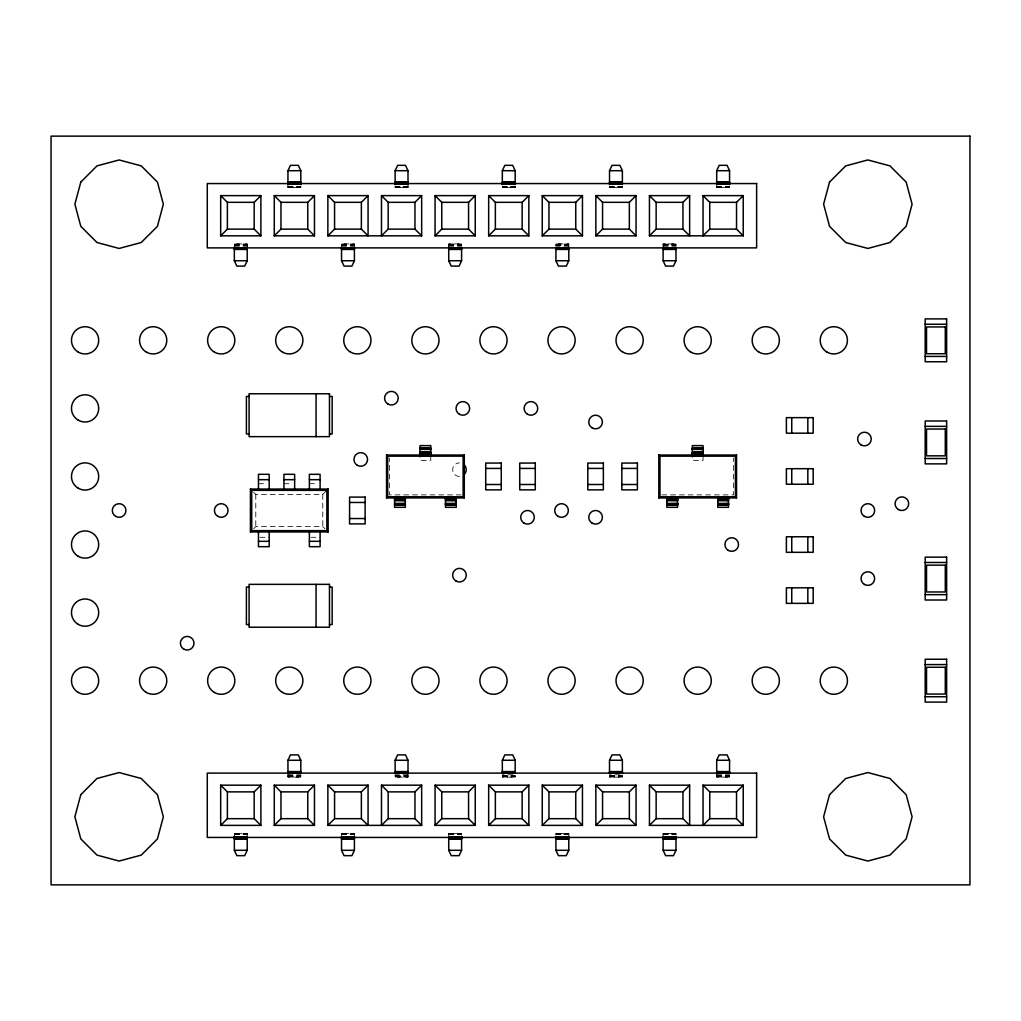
<?xml version="1.0" encoding="UTF-8"?>
<svg xmlns="http://www.w3.org/2000/svg" width="1021" height="1021" viewBox="0 0 1021 1021"><rect width="100%" height="100%" fill="white"/><g stroke="black" fill="none" stroke-linecap="round" stroke-linejoin="round"><path stroke-width="0.75" stroke-dasharray="5 3.75" d="M253.642 528.725L255.786 526.581L322.776 526.581L324.92 528.725M253.642 492.275L255.786 494.419L322.776 494.419L327.065 490.131M287.948 186.345L300.812 186.345L300.812 187.583L287.948 187.532L287.948 184.239M408.004 186.345L395.14 186.345L395.14 187.583L408.004 187.583L408.004 184.239M716.704 186.345L729.568 186.345L729.568 187.583L716.704 187.532L716.704 184.239M287.948 186.779L300.812 186.779M395.14 186.779L408.004 186.779M502.332 186.779L515.184 186.779M609.524 186.779L622.376 186.779M716.704 186.779L729.568 186.779M287.948 187.124L300.812 187.124M395.14 187.124L408.004 187.124M502.332 187.124L515.184 187.124M609.524 187.124L622.376 187.124M716.704 187.124L729.568 187.124M287.948 187.379L300.812 187.379M395.14 187.379L408.004 187.379M502.332 187.379L515.184 187.379M609.524 187.379L622.376 187.379M716.704 187.379L729.568 187.379M234.345 244.07L247.21 244.07M341.537 244.07L354.402 244.07M448.73 244.07L461.594 244.07M555.922 244.07L568.786 244.07M663.114 244.07L675.979 244.07M234.345 244.325L247.21 244.325M341.537 244.325L354.402 244.325M448.73 244.325L461.594 244.325M555.922 244.325L568.786 244.325M663.114 244.325L675.979 244.325M234.345 244.67L247.21 244.67M341.537 244.67L354.402 244.67M448.73 244.67L461.594 244.67M555.922 244.67L568.786 244.67M663.114 244.67L675.979 244.67M234.345 245.104L247.21 245.104M341.537 245.104L354.402 245.104M448.73 245.104L461.594 245.104M555.922 245.104L568.786 245.104M663.114 245.104L675.979 245.104M234.345 245.627L247.21 245.627M341.537 245.627L354.402 245.627M448.73 245.627L461.594 245.627M555.922 245.627L568.786 245.627M663.114 245.627L675.979 245.627M234.345 246.214L247.21 246.214M341.537 246.214L354.402 246.214M448.73 246.214L461.594 246.214L461.594 243.866L448.73 243.917L448.73 247.21M568.786 246.214L555.922 246.214L555.922 243.866L568.786 243.866L568.786 247.21M663.114 246.214L675.979 246.214L675.979 243.866L663.114 243.917L663.114 247.21M258.466 483.699L266.124 483.699M283.927 483.699L291.585 483.699M309.376 483.699L317.033 483.699M461.262 494.891L389.575 494.891L389.575 458.046M661.838 494.891L733.525 494.891L733.525 458.046M259.998 537.301L269.187 537.301M310.907 537.301L320.096 537.301M287.948 774.786L300.812 774.786L300.812 777.134L287.948 777.134L287.948 773.79M408.004 774.786L395.14 774.786L395.14 777.134L408.004 777.134L408.004 773.79M716.704 774.786L729.568 774.786L729.568 777.134L716.704 777.134L716.704 773.79M287.948 775.373L300.812 775.373M395.14 775.373L408.004 775.373M502.332 775.373L515.184 775.373M609.524 775.373L622.376 775.373M716.704 775.373L729.568 775.373M287.948 775.896L300.812 775.896M395.14 775.896L408.004 775.896M502.332 775.896L515.184 775.896M609.524 775.896L622.376 775.896M716.704 775.896L729.568 775.896M287.948 776.33L300.812 776.33M395.14 776.33L408.004 776.33M502.332 776.33L515.184 776.33M609.524 776.33L622.376 776.33M716.704 776.33L729.568 776.33M287.948 776.675L300.812 776.675M395.14 776.675L408.004 776.675M502.332 776.675L515.184 776.675M609.524 776.675L622.376 776.675M716.704 776.675L729.568 776.675M287.948 776.93L300.812 777.083M395.14 776.93L408.004 777.083M502.332 776.93L515.184 777.083L515.184 774.786L502.332 774.786L502.332 777.134L515.184 777.134M609.524 776.93L622.376 777.083L622.376 774.786L609.524 774.786L609.524 777.134L622.376 777.134M716.704 776.93L729.568 777.083M234.345 833.621L247.21 833.621M341.537 833.621L354.402 833.621M448.73 833.621L461.594 833.621M555.922 833.621L568.786 833.621M663.114 833.621L675.979 833.621M234.345 833.876L247.21 833.876M341.537 833.876L354.402 833.876M448.73 833.876L461.594 833.876M555.922 833.876L568.786 833.876M663.114 833.876L675.979 833.876M234.345 834.221L247.21 834.221M341.537 834.221L354.402 834.221M448.73 834.221L461.594 834.221M555.922 834.221L568.786 834.221M663.114 834.221L675.979 834.221M234.345 834.655L247.21 834.655M341.537 834.655L354.402 834.655M448.73 834.655L461.594 834.655L461.594 833.417L448.73 833.468L448.73 836.761M568.786 834.655L555.922 834.655L555.922 833.417L568.786 833.417L568.786 836.761M663.114 834.655L675.979 834.655L675.979 833.417L663.114 833.468L663.114 836.761M703.048 456.196L703.048 460.382L692.327 460.382L692.327 457.587M430.773 456.196L430.773 460.382L420.052 460.382L420.052 457.587M354.402 247.21L354.402 243.866L341.537 243.917L341.537 247.21M354.402 836.761L354.402 833.417L341.537 833.468L341.537 836.761M322.776 494.419L322.776 526.581M255.786 494.419L255.786 526.581M247.21 247.21L247.21 243.866L234.345 243.917L234.345 247.21M247.21 836.761L247.21 833.417L234.345 833.468L234.345 836.761M459.45 476.462A6.802 6.802 0 0 1 452.648 469.66A6.802 6.802 0 0 1 459.45 462.858M515.184 186.345L502.332 186.345L502.332 187.583L515.184 187.583L515.184 186.345M622.376 186.345L609.524 186.345L609.524 187.583L622.376 187.583L622.376 186.345"/><path stroke-width="1.5" d="M234.345 836.799L247.21 836.761M341.537 836.799L354.402 836.761M448.73 836.799L461.594 836.761M555.922 836.799L568.786 836.761M663.114 836.799L675.979 836.761M287.948 184.571L287.948 170.698L290.449 165.338L298.311 165.338L300.812 170.698L300.812 184.571M247.21 247.567L247.21 260.738L244.708 266.098L236.846 266.098L234.345 260.738L234.345 247.567M395.14 184.571L395.14 170.698L397.628 165.338L405.503 165.338L408.004 170.698L408.004 184.571M354.402 247.567L354.402 260.738L351.9 266.098L344.039 266.098L341.537 260.738L341.537 247.567M502.332 184.571L502.332 170.698L504.821 165.338L512.695 165.338L515.184 170.698L515.184 184.571M461.594 247.567L461.594 260.738L459.093 266.098L451.231 266.098L448.73 260.738L448.73 247.567M287.948 773.433L287.948 760.262L290.449 754.902L298.311 754.902L300.812 760.262L300.812 773.433M247.21 836.429L247.21 850.302L244.708 855.662L236.846 855.662L234.345 850.302L234.345 836.429M609.524 184.571L609.524 170.698L612.013 165.338L619.887 165.338L622.376 170.698L622.376 184.571M568.786 247.567L568.786 260.738L566.285 266.098L558.423 266.098L555.922 260.738L555.922 247.567M395.14 773.433L395.14 760.262L397.628 754.902L405.503 754.902L408.004 760.262L408.004 773.433M354.402 836.429L354.402 850.302L351.9 855.662L344.039 855.662L341.537 850.302L341.537 836.429M716.704 184.571L716.704 170.698L719.205 165.338L727.08 165.338L729.568 170.698L729.568 184.571M675.979 247.567L675.979 260.738L673.477 266.098L665.615 266.098L663.114 260.738L663.114 247.567M502.332 773.433L502.332 760.262L504.821 754.902L512.695 754.902L515.184 760.262L515.184 773.433M461.594 836.429L461.594 850.302L459.093 855.662L451.231 855.662L448.73 850.302L448.73 836.429M609.524 773.433L609.524 760.262L612.013 754.902L619.887 754.902L622.376 760.262L622.376 773.433M568.786 836.429L568.786 850.302L566.285 855.662L558.423 855.662L555.922 850.302L555.922 836.429M716.704 773.433L716.704 760.262L719.205 754.902L727.08 754.902L729.568 760.262L729.568 773.433M675.979 836.429L675.979 850.302L673.477 855.662L665.615 855.662L663.114 850.302L663.114 836.429M220.676 235.825L227.377 229.125L227.377 202.324L220.676 195.624L260.878 195.624L260.878 235.825L220.676 235.825L220.676 195.624M260.878 235.825L254.178 229.125L254.178 202.324L260.878 195.624M274.279 235.825L280.979 229.125L280.979 202.324L274.279 195.624L314.468 195.624L314.468 235.825L274.279 235.825L274.279 195.624M280.979 202.324L307.768 202.324L314.468 195.624M327.869 235.825L334.569 229.125L361.37 229.125L368.07 235.825L368.07 195.624L327.869 195.624L327.869 235.825L421.66 235.825L421.66 195.624L381.471 195.624L381.471 235.825L388.171 229.125L388.171 202.324L381.471 195.624M361.37 229.125L361.37 202.324L368.07 195.624M388.171 202.324L414.96 202.324L421.66 195.624M435.061 235.825L441.761 229.125L441.761 202.324L435.061 195.624L475.263 195.624L475.263 235.825L435.061 235.825L435.061 195.624M441.761 202.324L468.562 202.324L475.263 195.624M488.663 235.825L495.364 229.125L522.152 229.125L528.852 235.825L528.852 195.624L488.663 195.624L488.663 235.825L528.852 235.825M488.663 195.624L495.364 202.324L522.152 202.324L528.852 195.624M542.253 235.825L548.953 229.125L575.755 229.125L582.455 235.825L582.455 195.624L542.253 195.624L542.253 235.825L582.455 235.825M575.755 229.125L575.755 202.324L582.455 195.624M250.426 531.941L251.715 530.652L326.86 530.652L328.137 531.941L328.137 489.059L250.426 489.059L250.426 531.941L328.137 531.941M250.426 489.059L251.715 490.348L326.86 490.348L328.137 489.059M595.856 235.825L602.556 229.125L629.344 229.125L636.045 235.825L636.045 195.624L595.856 195.624L595.856 235.825L636.045 235.825M595.856 195.624L602.556 202.324L629.344 202.324L636.045 195.624M405.324 497.993L386.563 497.903L387.686 496.78L387.686 456.157L386.563 455.034L464.274 455.034L464.274 497.903L445.513 497.993M703.048 195.624L709.748 202.324L709.748 229.125L703.048 235.825L703.048 195.624L743.237 195.624L743.237 235.825L649.445 235.825L656.146 229.125L656.146 202.324L649.445 195.624L689.647 195.624L689.647 235.825L682.947 229.125L682.947 202.324L689.647 195.624M464.274 497.903L463.138 496.78L463.138 456.157L464.274 455.034M709.748 202.324L736.537 202.324L743.237 195.624M220.676 825.376L227.377 818.676L254.178 818.676L260.878 825.376L260.878 785.175L220.676 785.175L220.676 825.376L260.878 825.376M220.676 785.175L227.377 791.875L254.178 791.875L260.878 785.175M274.279 825.376L280.979 818.676L280.979 791.875L274.279 785.175L314.468 785.175L314.468 825.376L274.279 825.376L274.279 785.175M280.979 791.875L307.768 791.875L314.468 785.175M381.471 785.175L388.171 791.875L388.171 818.676L381.471 825.376L381.471 785.175L421.66 785.175L421.66 825.376L327.869 825.376L334.569 818.676L334.569 791.875L327.869 785.175L368.07 785.175L368.07 825.376L361.37 818.676L334.569 818.676M361.37 818.676L361.37 791.875L368.07 785.175M677.587 497.993L658.826 497.903L659.962 496.78L659.962 456.157L658.826 455.034L736.537 455.034L736.537 497.903L717.776 497.993M736.537 497.903L735.414 496.78L735.414 456.157L736.537 455.034M421.66 825.376L414.96 818.676L414.96 791.875L421.66 785.175M435.061 825.376L441.761 818.676L441.761 791.875L435.061 785.175L475.263 785.175L475.263 825.376L435.061 825.376L435.061 785.175M441.761 791.875L468.562 791.875L475.263 785.175M488.663 825.376L495.364 818.676L495.364 791.875L488.663 785.175L528.852 785.175L528.852 825.376L488.663 825.376L488.663 785.175M528.852 825.376L522.152 818.676L522.152 791.875L528.852 785.175M542.253 825.376L548.953 818.676L575.755 818.676L582.455 825.376L582.455 785.175L542.253 785.175L542.253 825.376L582.455 825.376M575.755 818.676L575.755 791.875L582.455 785.175M595.856 825.376L602.556 818.676L629.344 818.676L636.045 825.376L636.045 785.175L595.856 785.175L595.856 825.376L636.045 825.376M595.856 785.175L602.556 791.875L629.344 791.875L636.045 785.175M703.048 785.175L709.748 791.875L709.748 818.676L703.048 825.376L703.048 785.175L743.237 785.175L743.237 825.376L649.445 825.376L656.146 818.676L656.146 791.875L649.445 785.175L689.647 785.175L689.647 825.376L682.947 818.676L682.947 791.875L689.647 785.175M743.237 825.376L736.537 818.676L736.537 791.875L743.237 785.175M287.948 170.698L300.812 170.698M395.14 170.698L408.004 170.698M502.332 170.698L515.184 170.698M609.524 170.698L622.376 170.698M716.704 170.698L729.568 170.698M287.948 182.019L300.812 182.019M395.14 182.019L408.004 182.019M502.332 182.019L515.184 182.019M609.524 182.019L622.376 182.019M716.704 182.019L729.568 182.019M287.948 182.478L300.812 182.478M395.14 182.478L408.004 182.478M502.332 182.478L515.184 182.478M609.524 182.478L622.376 182.478M716.704 182.478L729.568 182.478M287.948 182.899L300.812 182.899M395.14 182.899L408.004 182.899M502.332 182.899L515.184 182.899M609.524 182.899L622.376 182.899M716.704 182.899L729.568 182.899M287.948 183.282L300.812 183.282M395.14 183.282L408.004 183.282M502.332 183.282L515.184 183.282M609.524 183.282L622.376 183.282M716.704 183.282L729.568 183.282M287.948 183.882L300.812 183.882M395.14 183.882L408.004 183.882M502.332 183.882L515.184 183.882M609.524 183.882L622.376 183.882M716.704 183.882L729.568 183.882M287.948 184.074L300.812 184.239M395.14 184.074L408.004 184.239M502.332 184.074L515.184 184.239M609.524 184.074L622.376 184.239M716.704 184.074L729.568 184.239M227.377 202.324L254.178 202.324M327.869 195.624L334.569 202.324L361.37 202.324M542.253 195.624L548.953 202.324L575.755 202.324M656.146 202.324L682.947 202.324M227.377 229.125L254.178 229.125M280.979 229.125L307.768 229.125L314.468 235.825M388.171 229.125L414.96 229.125L421.66 235.825M441.761 229.125L468.562 229.125L475.263 235.825M656.146 229.125L682.947 229.125M709.748 229.125L736.537 229.125L743.237 235.825M234.345 248.167L247.21 248.167M341.537 248.167L354.402 248.167M448.73 248.167L461.594 248.167M555.922 248.167L568.786 248.167M663.114 248.167L675.979 248.167M234.345 248.55L247.21 248.55M341.537 248.55L354.402 248.55M448.73 248.55L461.594 248.55M555.922 248.55L568.786 248.55M663.114 248.55L675.979 248.55M234.345 248.971L247.21 248.971M341.537 248.971L354.402 248.971M448.73 248.971L461.594 248.971M555.922 248.971L568.786 248.971M663.114 248.971L675.979 248.971M234.345 249.43L247.21 249.43M341.537 249.43L354.402 249.43M448.73 249.43L461.594 249.43M555.922 249.43L568.786 249.43M663.114 249.43L675.979 249.43M234.345 260.738L247.21 260.738M341.537 260.738L354.402 260.738M448.73 260.738L461.594 260.738M555.922 260.738L568.786 260.738M663.114 260.738L675.979 260.738M925.192 324.257L946.633 324.257M925.192 356.418L946.633 356.418M249.086 396.454L246.406 396.454L246.406 433.963L249.086 433.963M329.477 396.454L332.157 396.454L332.157 433.963L329.477 433.963M925.192 426.357L946.633 426.357M420.052 448.142L430.773 448.142M692.327 448.142L703.048 448.142M420.052 448.359L430.773 448.359M692.327 448.359L703.048 448.359M420.052 448.564L430.773 448.564M692.327 448.564L703.048 448.564M420.052 448.755L430.773 448.755M692.327 448.755L703.048 448.755M420.052 449.1L430.773 448.946M692.327 448.946L703.048 449.1M420.052 449.24L430.773 449.24M692.327 449.24L703.048 449.24M420.052 449.342L430.773 449.47M692.327 449.342L703.048 449.47M420.052 452.214L430.773 452.214M692.327 452.214L703.048 452.214M420.052 452.354L430.773 452.354M692.327 452.354L703.048 452.354M420.052 452.584L430.773 452.584M692.327 452.584L703.048 452.584M420.052 452.916L430.773 452.916M692.327 452.916L703.048 452.916M420.052 453.324L430.773 453.324M692.327 453.324L703.048 453.324M420.052 453.809L430.773 453.809M692.327 453.809L703.048 453.809M420.052 454.345L430.773 454.345M692.327 454.345L703.048 454.345M420.052 455.098L430.773 455.098M692.327 455.098L703.048 455.098M420.052 455.557L430.773 455.557M692.327 455.557L703.048 455.557M387.686 456.157L463.138 456.157M659.962 456.157L735.414 456.157M925.192 458.518L946.633 458.518M485.715 468.422L501.26 468.422M519.74 468.422L535.285 468.422M587.815 468.422L603.36 468.422M621.84 468.422L637.385 468.422M258.466 479.679L269.187 479.679M283.927 479.679L294.648 479.679M309.376 479.679L320.096 479.679M485.715 484.503L501.26 484.503M519.74 484.503L535.285 484.503M587.815 484.503L603.36 484.503M621.84 484.503L637.385 484.503M387.686 496.78L463.138 496.78M659.962 496.78L735.414 496.78M394.604 497.38L405.324 497.38M445.513 497.38L456.234 497.38M666.866 497.38L677.587 497.38M717.776 497.38L728.496 497.38M405.592 497.903L445.245 497.903M677.855 497.903L717.508 497.903M394.604 498.58L405.324 498.58M445.513 498.58L456.234 498.58M666.866 498.58L677.587 498.58M717.776 498.58L728.496 498.58M394.604 499.129L405.324 499.129M445.513 499.129L456.234 499.129M666.866 499.129L677.587 499.129M717.776 499.129L728.496 499.129M394.604 499.614L405.324 499.614M445.513 499.614L456.234 499.614M666.866 499.614L677.587 499.614M717.776 499.614L728.496 499.614M394.604 500.022L405.324 500.022M445.513 500.022L456.234 500.022M666.866 500.022L677.587 500.022M717.776 500.022L728.496 500.022M394.604 500.341L405.324 500.341M445.513 500.341L456.234 500.341M666.866 500.341L677.587 500.341M717.776 500.341L728.496 500.341M394.604 500.584L405.324 500.724M445.513 500.584L456.234 500.724M666.866 500.584L677.587 500.724M717.776 500.584L728.496 500.724M349.578 502.46L365.122 502.46M394.604 503.468L405.324 503.506M445.513 503.506L456.234 503.468M666.866 503.506L677.587 503.468M717.776 503.468L728.496 503.506M394.604 503.698L405.324 503.583M445.513 503.698L456.234 503.583M666.866 503.698L677.587 503.583M717.776 503.698L728.496 503.583M394.604 503.838L405.324 503.838M445.513 503.838L456.234 503.838M666.866 503.838L677.587 503.838M717.776 503.838L728.496 503.838M394.604 504.17L405.324 503.991M445.513 503.991L456.234 504.17M666.866 504.17L677.587 503.991M717.776 503.991L728.496 504.17M394.604 504.374L405.324 504.374M445.513 504.374L456.234 504.374M666.866 504.374L677.587 504.374M717.776 504.374L728.496 504.374M394.604 504.578L405.324 504.578M445.513 504.578L456.234 504.578M666.866 504.578L677.587 504.578M717.776 504.578L728.496 504.578M394.604 504.795L405.324 504.795M445.513 504.795L456.234 504.795M666.866 504.795L677.587 504.795M717.776 504.795L728.496 504.795M349.578 518.54L365.122 518.54M258.466 541.321L269.187 541.321M309.376 541.321L320.096 541.321M925.192 562.482L946.633 562.482M249.086 587.037L246.406 587.037L246.406 624.546L249.086 624.546M329.477 587.037L332.157 587.037L332.157 624.546L329.477 624.546M925.192 594.643L946.633 594.643M925.192 664.582L946.633 664.582M925.192 696.743L946.633 696.743M287.948 760.262L300.812 760.262M395.14 760.262L408.004 760.262M502.332 760.262L515.184 760.262M609.524 760.262L622.376 760.262M716.704 760.262L729.568 760.262M287.948 771.57L300.812 771.57M395.14 771.57L408.004 771.57M502.332 771.57L515.184 771.57M609.524 771.57L622.376 771.57M716.704 771.57L729.568 771.57M287.948 772.029L300.812 772.029M395.14 772.029L408.004 772.029M502.332 772.029L515.184 772.029M609.524 772.029L622.376 772.029M716.704 772.029L729.568 772.029M287.948 772.45L300.812 772.45M395.14 772.45L408.004 772.45M502.332 772.45L515.184 772.45M609.524 772.45L622.376 772.45M716.704 772.45L729.568 772.45M287.948 772.833L300.812 772.833M395.14 772.833L408.004 772.833M502.332 772.833L515.184 772.833M609.524 772.833L622.376 772.833M716.704 772.833L729.568 772.833M334.569 791.875L361.37 791.875M388.171 791.875L414.96 791.875M495.364 791.875L522.152 791.875M542.253 785.175L548.953 791.875L575.755 791.875M656.146 791.875L682.947 791.875M709.748 791.875L736.537 791.875M280.979 818.676L307.768 818.676L314.468 825.376M388.171 818.676L414.96 818.676M441.761 818.676L468.562 818.676L475.263 825.376M495.364 818.676L522.152 818.676M656.146 818.676L682.947 818.676M709.748 818.676L736.537 818.676M234.345 836.926L247.21 836.926M341.537 836.926L354.402 836.926M448.73 836.926L461.594 836.926M555.922 836.926L568.786 836.926M663.114 836.926L675.979 836.926M234.345 837.118L247.21 837.118M341.537 837.118L354.402 837.118M448.73 837.118L461.594 837.118M555.922 837.118L568.786 837.118M663.114 837.118L675.979 837.118M234.345 837.718L247.21 837.718M341.537 837.718L354.402 837.718M448.73 837.718L461.594 837.718M555.922 837.718L568.786 837.718M663.114 837.718L675.979 837.718M234.345 838.101L247.21 838.101M341.537 838.101L354.402 838.101M448.73 838.101L461.594 838.101M555.922 838.101L568.786 838.101M663.114 838.101L675.979 838.101M234.345 838.522L247.21 838.522M341.537 838.522L354.402 838.522M448.73 838.522L461.594 838.522M555.922 838.522L568.786 838.522M663.114 838.522L675.979 838.522M234.345 838.981L247.21 838.981M341.537 838.981L354.402 838.981M448.73 838.981L461.594 838.981M555.922 838.981L568.786 838.981M663.114 838.981L675.979 838.981M234.345 850.302L247.21 850.302M341.537 850.302L354.402 850.302M448.73 850.302L461.594 850.302M555.922 850.302L568.786 850.302M663.114 850.302L675.979 850.302M807.828 417.64L807.828 433.185M807.828 468.69L807.828 484.235M807.828 536.765L807.828 552.31M807.828 587.815L807.828 603.36M791.747 417.64L791.747 433.185M791.747 468.69L791.747 484.235M791.747 536.765L791.747 552.31M791.747 587.815L791.747 603.36M736.537 202.324L736.537 229.125M703.048 456.196L703.048 445.615L692.327 445.615L692.327 456.196M658.826 455.034L658.826 497.903M649.445 195.624L649.445 235.825M649.445 785.175L649.445 825.376M629.344 202.324L629.344 229.125M629.344 791.875L629.344 818.676M602.556 202.324L602.556 229.125M602.556 791.875L602.556 818.676M548.953 202.324L548.953 229.125M548.953 791.875L548.953 818.676M522.152 202.324L522.152 229.125M495.364 202.324L495.364 229.125M468.562 202.324L468.562 229.125M468.562 791.875L468.562 818.676M430.773 456.196L430.773 445.615L420.052 445.615L420.052 456.196M414.96 202.324L414.96 229.125M386.563 455.034L386.563 497.903M334.569 202.324L334.569 229.125M327.869 785.175L327.869 825.376M326.86 490.348L326.86 530.652M320.096 489.059L320.096 474.318L309.376 474.318L309.376 489.059M320.096 531.941L320.096 546.682L309.376 546.682L309.376 531.941M316.076 393.774L316.076 436.643M316.076 584.357L316.076 627.226M307.768 202.324L307.768 229.125M307.768 791.875L307.768 818.676M294.648 489.059L294.648 474.318L283.927 474.318L283.927 489.059M269.187 489.059L269.187 474.318L258.466 474.318L258.466 489.059M269.187 531.941L269.187 546.682L258.466 546.682L258.466 531.941M254.178 791.875L254.178 818.676M251.715 490.348L251.715 530.652M227.377 791.875L227.377 818.676M463.815 464.44A6.802 6.802 0 0 1 463.815 474.88M80.799 182.083L74.878 204.2L80.799 226.317L96.995 242.513L119.112 248.448L141.243 242.513L157.438 226.317L163.36 204.2L157.438 182.083L141.243 165.887L119.112 159.952L96.995 165.887L80.799 182.083M80.799 794.683L74.878 816.8L80.799 838.917L96.995 855.113L119.112 861.048L141.243 855.113L157.438 838.917L163.36 816.8L157.438 794.683L141.243 778.487L119.112 772.552L96.995 778.487L80.799 794.683M829.537 182.083L823.602 204.2L829.537 226.317L845.733 242.513L867.85 248.448L889.967 242.513L906.163 226.317L912.098 204.2L906.163 182.083L889.967 165.887L867.85 159.952L845.733 165.887L829.537 182.083M829.537 794.683L823.602 816.8L829.537 838.917L845.733 855.113L867.85 861.048L889.967 855.113L906.163 838.917L912.098 816.8L906.163 794.683L889.967 778.487L867.85 772.552L845.733 778.487L829.537 794.683M969.95 136.138L51.05 136.138L51.05 884.862L969.95 884.862L969.95 136.138M756.638 183.563L207.276 183.563L207.276 247.886L756.638 247.886L756.638 183.563M946.633 318.897L925.192 318.897L925.192 361.766L946.633 361.766L946.633 318.897M945.293 326.937L926.532 326.937L926.532 353.738L945.293 353.738L945.293 326.937M329.477 393.774L249.086 393.774L249.086 436.643L329.477 436.643L329.477 393.774M813.188 417.64L786.387 417.64L786.387 433.185L813.188 433.185L813.188 417.64M946.633 420.997L925.192 420.997L925.192 463.866L946.633 463.866L946.633 420.997M945.293 429.037L926.532 429.037L926.532 455.838L945.293 455.838L945.293 429.037M501.26 463.062L485.715 463.062L485.715 489.863L501.26 489.863L501.26 463.062M535.285 463.062L519.74 463.062L519.74 489.863L535.285 489.863L535.285 463.062M603.36 463.062L587.815 463.062L587.815 489.863L603.36 489.863L603.36 463.062M637.385 463.062L621.84 463.062L621.84 489.863L637.385 489.863L637.385 463.062M813.188 468.69L786.387 468.69L786.387 484.235L813.188 484.235L813.188 468.69M405.324 496.742L394.604 496.742L394.604 507.322L405.324 507.322L405.324 496.742M456.234 496.742L445.513 496.742L445.513 507.322L456.234 507.322L456.234 496.742M677.587 496.742L666.866 496.742L666.866 507.322L677.587 507.322L677.587 496.742M728.496 496.742L717.776 496.742L717.776 507.322L728.496 507.322L728.496 496.742M365.122 497.099L349.578 497.099L349.578 523.901L365.122 523.901L365.122 497.099M813.188 536.765L786.387 536.765L786.387 552.31L813.188 552.31L813.188 536.765M946.633 557.134L925.192 557.134L925.192 600.003L946.633 600.003L946.633 557.134M945.293 565.162L926.532 565.162L926.532 591.963L945.293 591.963L945.293 565.162M329.477 584.357L249.086 584.357L249.086 627.226L329.477 627.226L329.477 584.357M813.188 587.815L786.387 587.815L786.387 603.36L813.188 603.36L813.188 587.815M946.633 659.234L925.192 659.234L925.192 702.103L946.633 702.103L946.633 659.234M945.293 667.262L926.532 667.262L926.532 694.063L945.293 694.063L945.293 667.262M756.638 773.114L207.276 773.114L207.276 837.437L756.638 837.437L756.638 773.114M728.318 550.434A6.802 6.802 0 0 0 738.528 544.538A6.802 6.802 0 0 0 728.318 538.641A6.802 6.802 0 0 0 728.318 550.434M558.142 516.396A6.802 6.802 0 0 0 568.352 510.5A6.802 6.802 0 0 0 558.142 504.604A6.802 6.802 0 0 0 558.142 516.396M387.98 404.086A6.802 6.802 0 0 0 398.19 398.19A6.802 6.802 0 0 0 387.98 392.294A6.802 6.802 0 0 0 387.98 404.086M459.45 414.296A6.802 6.802 0 0 0 469.66 408.4A6.802 6.802 0 0 0 459.45 402.504A6.802 6.802 0 0 0 459.45 414.296M524.118 523.199A6.802 6.802 0 0 0 534.328 517.302A6.802 6.802 0 0 0 524.118 511.406A6.802 6.802 0 0 0 524.118 523.199M115.718 516.396A6.802 6.802 0 0 0 125.928 510.5A6.802 6.802 0 0 0 115.718 504.604A6.802 6.802 0 0 0 115.718 516.396M592.18 427.914A6.802 6.802 0 0 0 602.39 422.018A6.802 6.802 0 0 0 592.18 416.121A6.802 6.802 0 0 0 592.18 427.914M592.18 523.199A6.802 6.802 0 0 0 602.39 517.302A6.802 6.802 0 0 0 592.18 511.406A6.802 6.802 0 0 0 592.18 523.199M183.78 649.126A6.802 6.802 0 0 0 193.99 643.23A6.802 6.802 0 0 0 183.78 637.334A6.802 6.802 0 0 0 183.78 649.126M861.048 444.926A6.802 6.802 0 0 0 871.258 439.03A6.802 6.802 0 0 0 861.048 433.134A6.802 6.802 0 0 0 861.048 444.926M217.818 516.396A6.802 6.802 0 0 0 228.028 510.5A6.802 6.802 0 0 0 217.818 504.604A6.802 6.802 0 0 0 217.818 516.396M357.35 465.346A6.802 6.802 0 0 0 367.56 459.45A6.802 6.802 0 0 0 357.35 453.554A6.802 6.802 0 0 0 357.35 465.346M898.48 509.594A6.802 6.802 0 0 0 908.69 503.698A6.802 6.802 0 0 0 898.48 497.801A6.802 6.802 0 0 0 898.48 509.594M456.042 581.064A6.802 6.802 0 0 0 466.252 575.168A6.802 6.802 0 0 0 456.042 569.271A6.802 6.802 0 0 0 456.042 581.064M527.512 414.296A6.802 6.802 0 0 0 537.722 408.4A6.802 6.802 0 0 0 527.512 402.504A6.802 6.802 0 0 0 527.512 414.296M864.442 584.459A6.802 6.802 0 0 0 874.652 578.562A6.802 6.802 0 0 0 864.442 572.666A6.802 6.802 0 0 0 864.442 584.459M864.442 516.396A6.802 6.802 0 0 0 874.652 510.5A6.802 6.802 0 0 0 864.442 504.604A6.802 6.802 0 0 0 864.442 516.396M146.348 352.117A13.618 13.618 0 0 0 166.768 340.338A13.618 13.618 0 0 0 146.348 328.545A13.618 13.618 0 0 0 146.348 352.117M214.41 352.117A13.618 13.618 0 0 0 234.83 340.338A13.618 13.618 0 0 0 214.41 328.545A13.618 13.618 0 0 0 214.41 352.117M282.472 352.117A13.618 13.618 0 0 0 302.892 340.338A13.618 13.618 0 0 0 282.472 328.545A13.618 13.618 0 0 0 282.472 352.117M350.548 352.117A13.618 13.618 0 0 0 370.968 340.338A13.618 13.618 0 0 0 350.548 328.545A13.618 13.618 0 0 0 350.548 352.117M418.61 352.117A13.618 13.618 0 0 0 439.03 340.338A13.618 13.618 0 0 0 418.61 328.545A13.618 13.618 0 0 0 418.61 352.117M486.672 352.117A13.618 13.618 0 0 0 507.092 340.338A13.618 13.618 0 0 0 486.672 328.545A13.618 13.618 0 0 0 486.672 352.117M554.748 352.117A13.618 13.618 0 0 0 575.168 340.338A13.618 13.618 0 0 0 554.748 328.545A13.618 13.618 0 0 0 554.748 352.117M622.81 352.117A13.618 13.618 0 0 0 643.23 340.338A13.618 13.618 0 0 0 622.81 328.545A13.618 13.618 0 0 0 622.81 352.117M690.872 352.117A13.618 13.618 0 0 0 711.292 340.338A13.618 13.618 0 0 0 690.872 328.545A13.618 13.618 0 0 0 690.872 352.117M758.948 352.117A13.618 13.618 0 0 0 779.368 340.338A13.618 13.618 0 0 0 758.948 328.545A13.618 13.618 0 0 0 758.948 352.117M827.01 352.117A13.618 13.618 0 0 0 847.43 340.338A13.618 13.618 0 0 0 827.01 328.545A13.618 13.618 0 0 0 827.01 352.117M827.01 692.455A13.618 13.618 0 0 0 847.43 680.662A13.618 13.618 0 0 0 827.01 668.883A13.618 13.618 0 0 0 827.01 692.455M758.948 692.455A13.618 13.618 0 0 0 779.368 680.662A13.618 13.618 0 0 0 758.948 668.883A13.618 13.618 0 0 0 758.948 692.455M690.872 692.455A13.618 13.618 0 0 0 711.292 680.662A13.618 13.618 0 0 0 690.872 668.883A13.618 13.618 0 0 0 690.872 692.455M622.81 692.455A13.618 13.618 0 0 0 643.23 680.662A13.618 13.618 0 0 0 622.81 668.883A13.618 13.618 0 0 0 622.81 692.455M554.748 692.455A13.618 13.618 0 0 0 575.168 680.662A13.618 13.618 0 0 0 554.748 668.883A13.618 13.618 0 0 0 554.748 692.455M486.672 692.455A13.618 13.618 0 0 0 507.092 680.662A13.618 13.618 0 0 0 486.672 668.883A13.618 13.618 0 0 0 486.672 692.455M418.61 692.455A13.618 13.618 0 0 0 439.03 680.662A13.618 13.618 0 0 0 418.61 668.883A13.618 13.618 0 0 0 418.61 692.455M350.548 692.455A13.618 13.618 0 0 0 370.968 680.662A13.618 13.618 0 0 0 350.548 668.883A13.618 13.618 0 0 0 350.548 692.455M282.472 692.455A13.618 13.618 0 0 0 302.892 680.662A13.618 13.618 0 0 0 282.472 668.883A13.618 13.618 0 0 0 282.472 692.455M214.41 692.455A13.618 13.618 0 0 0 234.83 680.662A13.618 13.618 0 0 0 214.41 668.883A13.618 13.618 0 0 0 214.41 692.455M146.348 692.455A13.618 13.618 0 0 0 166.768 680.662A13.618 13.618 0 0 0 146.348 668.883A13.618 13.618 0 0 0 146.348 692.455M78.272 692.455A13.618 13.618 0 0 0 98.692 680.662A13.618 13.618 0 0 0 78.272 668.883A13.618 13.618 0 0 0 78.272 692.455M78.272 624.393A13.618 13.618 0 0 0 98.692 612.6A13.618 13.618 0 0 0 78.272 600.807A13.618 13.618 0 0 0 78.272 624.393M78.272 556.317A13.618 13.618 0 0 0 98.692 544.538A13.618 13.618 0 0 0 78.272 532.745A13.618 13.618 0 0 0 78.272 556.317M78.272 488.255A13.618 13.618 0 0 0 98.692 476.462A13.618 13.618 0 0 0 78.272 464.683A13.618 13.618 0 0 0 78.272 488.255M78.272 420.193A13.618 13.618 0 0 0 98.692 408.4A13.618 13.618 0 0 0 78.272 396.607A13.618 13.618 0 0 0 78.272 420.193M78.272 352.117A13.618 13.618 0 0 0 98.692 340.338A13.618 13.618 0 0 0 78.272 328.545A13.618 13.618 0 0 0 78.272 352.117"/></g></svg>
